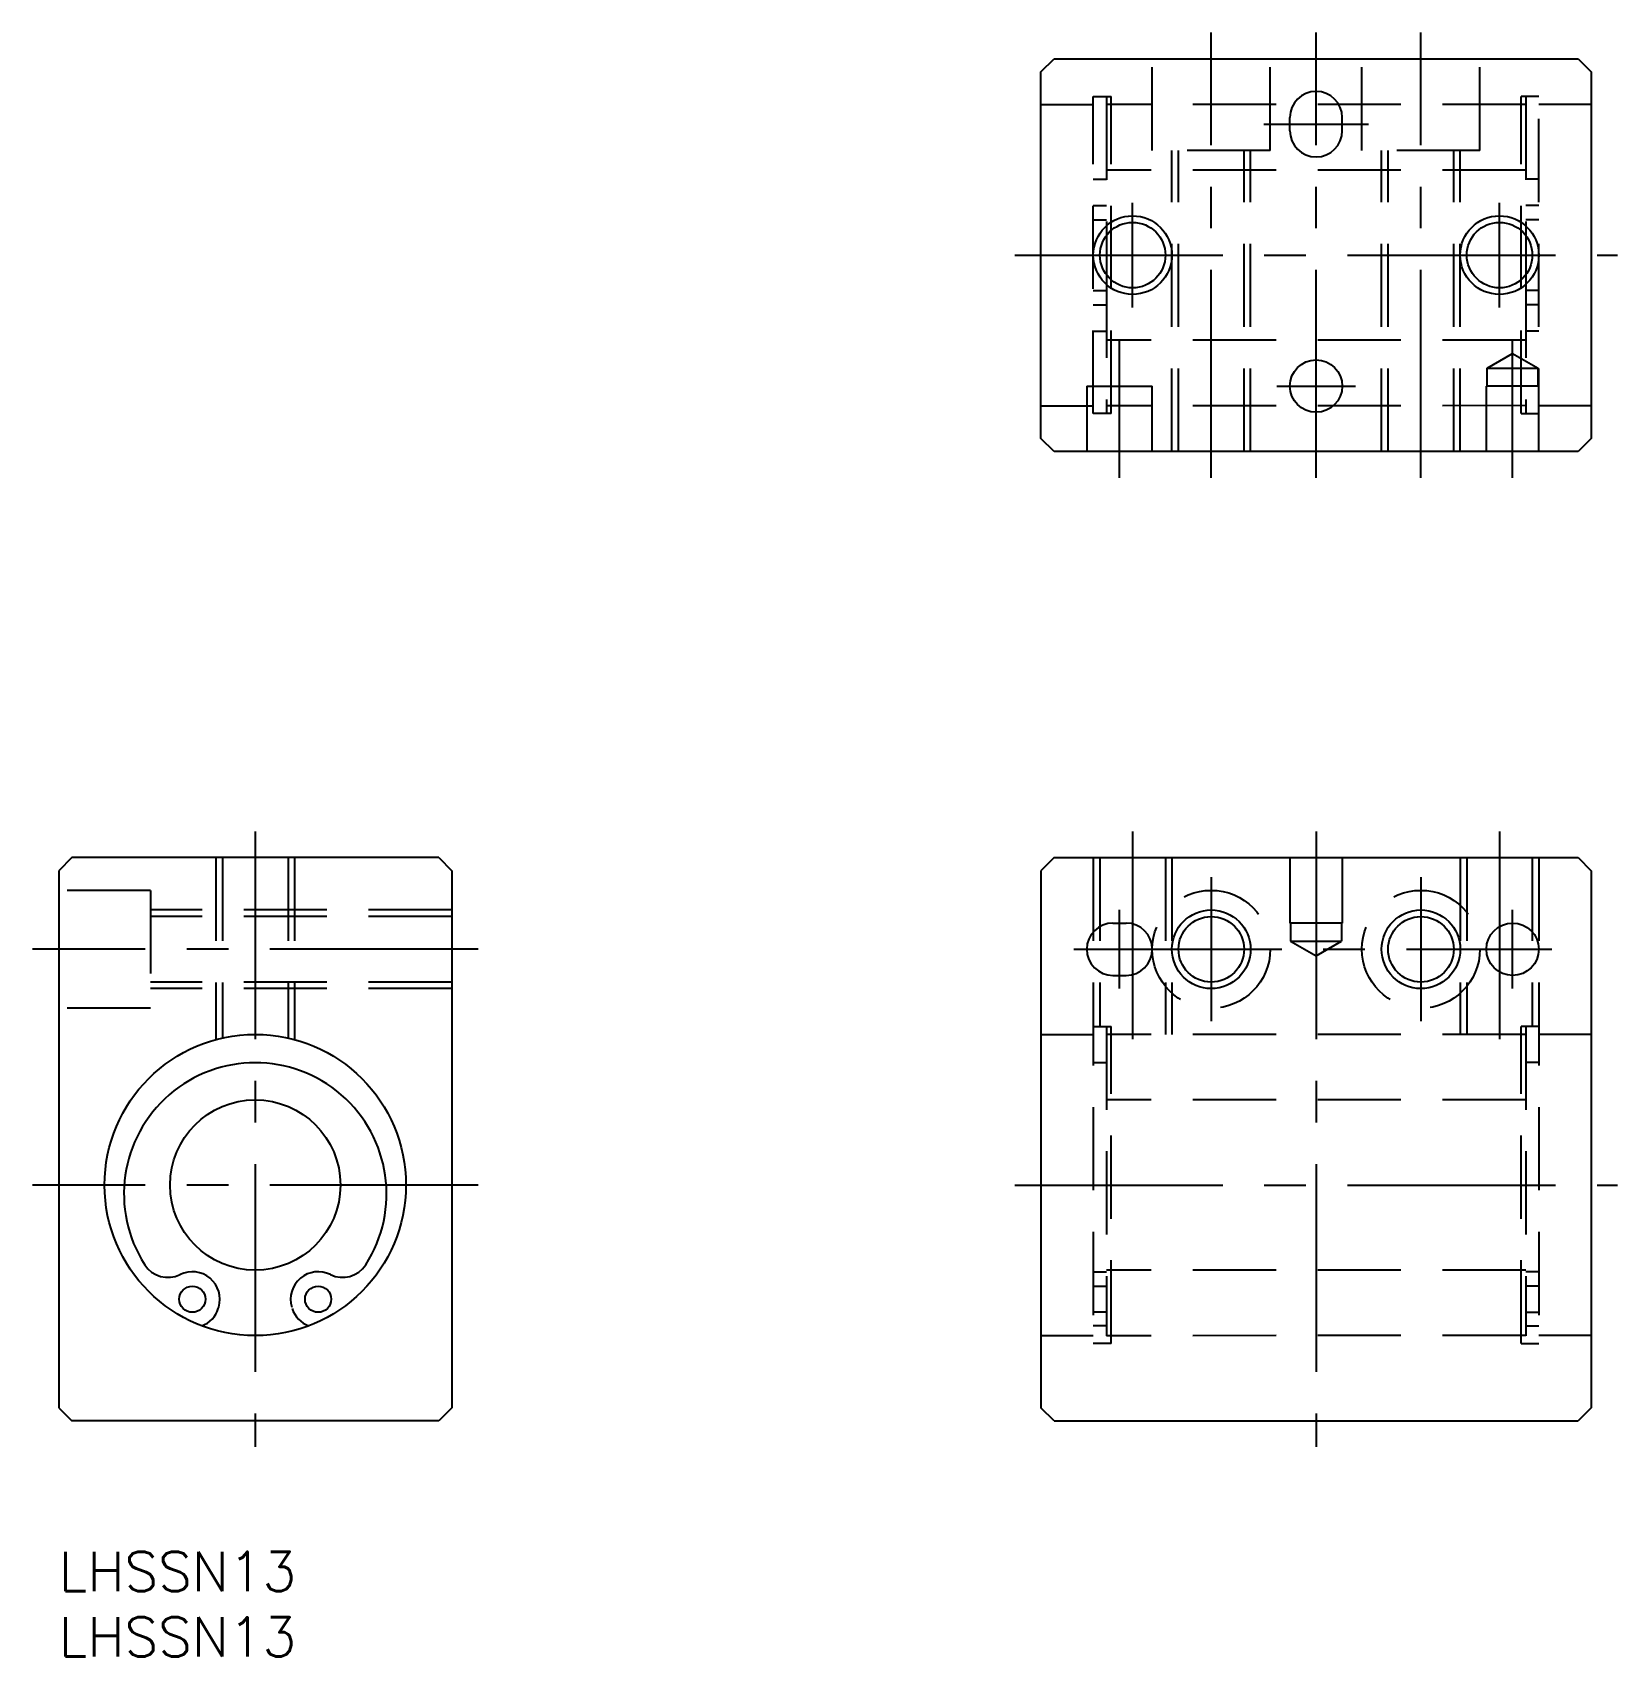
# Model space of a CAD drawing. Extents: x -2 to 119, y -8 to 116.
import ezdxf

# ---------------------------------------------------------------- set-up
doc = ezdxf.new("R2010")
doc.units = 0
doc.header["$LTSCALE"] = 0.5
doc.linetypes.add('CENTER', pattern=[50.8, 31.75, -6.35, 6.35, -6.35])
doc.linetypes.add('DASHED', pattern=[19.05, 12.7, -6.35])
doc.layers.get('0').update_dxf_attribs({"linetype": 'CONTINUOUS'})
for name, color, linetype in [('MSM_CENTER', 1, 'CENTER'), ('MSM_CONTINUOUS', 7, 'CONTINUOUS'), ('MSM_DASHED', 4, 'DASHED'), ('MSM_NARROW', 5, 'CONTINUOUS'), ('MSM_PART_NUMBER', 7, 'CONTINUOUS')]:
    doc.layers.add(name, color=color, linetype=linetype)
doc.styles.get("Standard").update_dxf_attribs({"font": 'txt.shx', "height": 3, "bigfont": 'bigfont.shx'})

# ---------------------------------------------------------------- blocks, each defined once
blk = doc.blocks.new('*U11')
at = {"layer": 'MSM_PART_NUMBER'}
blk.add_text('LHSSN13', height=3, dxfattribs=at).set_placement((0, -3))
blk = doc.blocks.new('*U12')
at = {"layer": 'MSM_PART_NUMBER'}
blk.add_text('LHSSN13', height=3, dxfattribs=at).set_placement((0, -8))

msp = doc.modelspace()

# ---------------------------------------------------------------- linework, layer by layer
for p, q in [((0, 41.75), (0, 41.75)), ((0, 31.5), (0, 31.5))]:
    msp.add_line(p, q)
at = {"layer": 'MSM_CENTER'}
for p, q in [((87.96, 82), (87.96, 116)), ((95.96, 82), (95.96, 116)), ((103.96, 82), (103.96, 116)), ((91.96, 109), (99.96, 109)), ((81.96, 95), (81.96, 103)), ((109.96, 95), (109.96, 103)), ((72.96, 99), (118.96, 99)), ((95.96, 85), (95.96, 93)), ((80.96, 82), (80.96, 92.5)), ((110.96, 82), (110.96, 92.5)), ((92.96, 89), (98.96, 89)), ((15, 55), (15, 8)), ((81.96, 55), (81.96, 37.5)), ((95.96, 55), (95.96, 8)), ((109.96, 55), (109.96, 37.5)), ((87.96, 51.5), (87.96, 40.5)), ((103.96, 51.5), (103.96, 40.5)), ((80.96, 43), (80.96, 49)), ((110.96, 43), (110.96, 49)), ((32, 46), (-2, 46)), ((77.46, 46), (113.96, 46)), ((106.96, 46), (113.96, 46)), ((32, 28), (-2, 28)), ((72.96, 28), (118.96, 28))]:
    msp.add_line(p, q, dxfattribs=at)
at = {"layer": 'MSM_CONTINUOUS'}
for p, q in [((74.96, 113), (75.96, 114)), ((74.96, 85), (74.96, 113)), ((75.96, 114), (115.96, 114)), ((115.96, 114), (116.96, 113)), ((116.96, 113), (116.96, 85)), ((93.96, 108.5), (93.96, 109.5)), ((97.96, 108.5), (97.96, 109.5)), ((79.96, 100.5), (79.96, 97.5)), ((111.96, 100.5), (111.96, 97.5)), ((75.96, 84), (74.96, 85)), ((116.96, 85), (115.96, 84)), ((115.96, 84), (75.96, 84)), ((1, 53), (0, 52)), ((29, 53), (1, 53)), ((29, 53), (30, 52)), ((75.96, 53), (74.96, 52)), ((75.96, 53), (115.96, 53)), ((115.96, 53), (116.96, 52)), ((0, 52), (0, 11)), ((30, 52), (30, 11)), ((74.96, 52), (74.96, 11)), ((116.96, 52), (116.96, 11)), ((80.46, 48), (81.46, 48)), ((80.46, 44), (81.46, 44)), ((12.18, 18.56), (12.21, 18.68)), ((0, 11), (1, 10)), ((29, 10), (1, 10)), ((30, 11), (29, 10)), ((75.96, 10), (74.96, 11)), ((75.96, 10), (115.96, 10)), ((116.96, 11), (115.96, 10))]:
    msp.add_line(p, q, dxfattribs=at)
for centre, radius in [((81.96, 99), 2.5), ((109.96, 99), 2.5), ((95.96, 89), 2), ((87.96, 46), 2.5), ((103.96, 46), 2.5), ((110.96, 46), 2), ((15, 28), 11.5), ((15, 28), 6.5), ((10.2, 19.28), 1), ((19.8, 19.28), 1)]:
    msp.add_circle(centre, radius, dxfattribs=at)
for centre, radius, start, end in [((95.96, 109.5), 2, 0, 180), ((95.96, 108.5), 2, 180, 0), ((80.46, 46), 2, 90, 270), ((81.46, 46), 2, 270, 90), ((15, 27.32), 10.02, 327.313, 212.687), ((8.33, 23.05), 2.1, 212.687, 296.4377), ((10.2, 19.28), 2.1, 343.3411, 116.4377), ((19.8, 19.28), 2.1, 63.5623, 196.6589), ((21.67, 23.05), 2.1, 243.5622, 327.313), ((10.26, 19.14), 2, 289.1905, 343.3411), ((19.74, 19.14), 2, 196.6589, 250.8095)]:
    msp.add_arc(centre, radius, start, end, dxfattribs=at)
at = {"layer": 'MSM_DASHED'}
for p, q in [((83.46, 107), (83.46, 114)), ((92.46, 107), (92.46, 114)), ((99.46, 107), (99.46, 114)), ((108.46, 107), (108.46, 114)), ((74.96, 110.5), (78.96, 110.5)), ((78.96, 86.9), (78.96, 111.1)), ((78.96, 111.1), (80.31, 111.1)), ((79.96, 111.1), (79.96, 100.5)), ((111.96, 110.5), (79.96, 110.5)), ((80.31, 86.9), (80.31, 111.1)), ((111.61, 86.9), (111.61, 111.1)), ((112.96, 111.1), (111.61, 111.1)), ((111.96, 111.1), (111.96, 100.5)), ((112.96, 84), (112.96, 111.1)), ((116.96, 110.5), (112.96, 110.5)), ((92.46, 107), (83.46, 107)), ((84.96, 84), (84.96, 107)), ((85.46, 84), (85.46, 107)), ((90.46, 84), (90.46, 107)), ((90.96, 84), (90.96, 107)), ((108.46, 107), (99.46, 107)), ((100.96, 84), (100.96, 107)), ((101.46, 84), (101.46, 107)), ((106.46, 84), (106.46, 107)), ((106.96, 84), (106.96, 107)), ((111.96, 105.5), (79.96, 105.5)), ((78.96, 104.8), (79.96, 104.8)), ((112.96, 104.8), (111.96, 104.8)), ((78.96, 102.8), (79.96, 102.8)), ((78.96, 101.7), (79.96, 101.7)), ((112.96, 102.8), (111.96, 102.8)), ((112.96, 101.7), (111.96, 101.7)), ((79.96, 97.5), (79.96, 86.9)), ((111.96, 97.5), (111.96, 86.9)), ((78.96, 96.3), (79.96, 96.3)), ((112.96, 96.3), (111.96, 96.3)), ((78.96, 95.2), (79.96, 95.2)), ((112.96, 95.2), (111.96, 95.2)), ((78.96, 93.2), (79.96, 93.2)), ((112.96, 93.2), (111.96, 93.2)), ((111.96, 92.5), (79.96, 92.5)), ((109.01, 90.37), (110.96, 91.5)), ((110.96, 91.5), (112.91, 90.37)), ((109.01, 89), (109.01, 90.37)), ((109.01, 90.37), (112.91, 90.37)), ((112.91, 89), (112.91, 90.37)), ((78.46, 89), (78.46, 84)), ((78.46, 89), (83.46, 89)), ((83.46, 84), (83.46, 89)), ((108.96, 84), (108.96, 89)), ((112.96, 89), (108.96, 89)), ((74.96, 87.5), (78.96, 87.5)), ((80.31, 86.9), (78.96, 86.9)), ((111.96, 87.51), (79.96, 87.49)), ((111.61, 86.9), (112.96, 86.9)), ((116.96, 87.5), (112.96, 87.5)), ((12, 53), (12, 39.1)), ((12.5, 53), (12.5, 39.22)), ((17.5, 53), (17.5, 39.22)), ((18, 53), (18, 39.1)), ((78.96, 53), (78.96, 15.9)), ((79.46, 53), (79.46, 40.1)), ((84.46, 53), (84.46, 39.5)), ((84.96, 53), (84.96, 39.5)), ((93.96, 53), (93.96, 48)), ((97.96, 53), (97.96, 48)), ((106.96, 53), (106.96, 39.5)), ((107.46, 53), (107.46, 39.5)), ((112.46, 53), (112.46, 40.1)), ((112.96, 53), (112.96, 15.9)), ((7, 50.5), (0, 50.5)), ((7, 50.5), (7, 41.5)), ((30, 49), (7, 49)), ((30, 48.5), (7, 48.5)), ((97.96, 48), (93.96, 48)), ((94.01, 48), (94.01, 46.63)), ((97.91, 48), (97.91, 46.63)), ((94.01, 46.63), (95.96, 45.5)), ((94.01, 46.63), (97.91, 46.63)), ((95.96, 45.5), (97.91, 46.63)), ((30, 43.5), (7, 43.5)), ((30, 43), (7, 43)), ((7, 41.5), (0, 41.5)), ((78.96, 40.1), (80.31, 40.1)), ((79.96, 40.1), (79.96, 16.49)), ((80.31, 15.9), (80.31, 40.1)), ((112.96, 40.1), (111.61, 40.1)), ((111.61, 15.9), (111.61, 40.1)), ((111.96, 40.1), (111.96, 16.49)), ((74.96, 39.5), (78.96, 39.5)), ((111.96, 39.5), (79.96, 39.5)), ((116.96, 39.5), (112.96, 39.5)), ((78.96, 37.35), (79.96, 37.35)), ((112.96, 37.35), (111.96, 37.35)), ((111.96, 34.5), (79.96, 34.5)), ((78.96, 21.38), (79.96, 21.38)), ((111.96, 21.5), (79.96, 21.5)), ((112.96, 21.38), (111.96, 21.38)), ((78.96, 20.28), (79.96, 20.28)), ((112.96, 20.28), (111.96, 20.28)), ((79.96, 18.28), (78.96, 18.28)), ((111.96, 18.28), (112.96, 18.28)), ((74.96, 16.5), (78.96, 16.5)), ((79.96, 17.25), (78.96, 17.25)), ((111.96, 16.51), (79.96, 16.49)), ((111.96, 17.25), (112.96, 17.25)), ((116.96, 16.5), (112.96, 16.5)), ((80.31, 15.9), (78.96, 15.9)), ((111.61, 15.9), (112.96, 15.9))]:
    msp.add_line(p, q, dxfattribs=at)
for centre in [(87.96, 46), (103.96, 46)]:
    msp.add_circle(centre, 4.5, dxfattribs=at)
at = {"layer": 'MSM_NARROW'}
for centre in [(81.96, 99), (109.96, 99), (87.96, 46), (103.96, 46)]:
    msp.add_circle(centre, 3, dxfattribs=at)

# ---------------------------------------------------------------- block references
at = {"layer": 'MSM_CONTINUOUS'}
for name in ['*U11', '*U12']:
    msp.add_blockref(name, (0, 0), dxfattribs=at)

doc.saveas('drawing.dxf')
